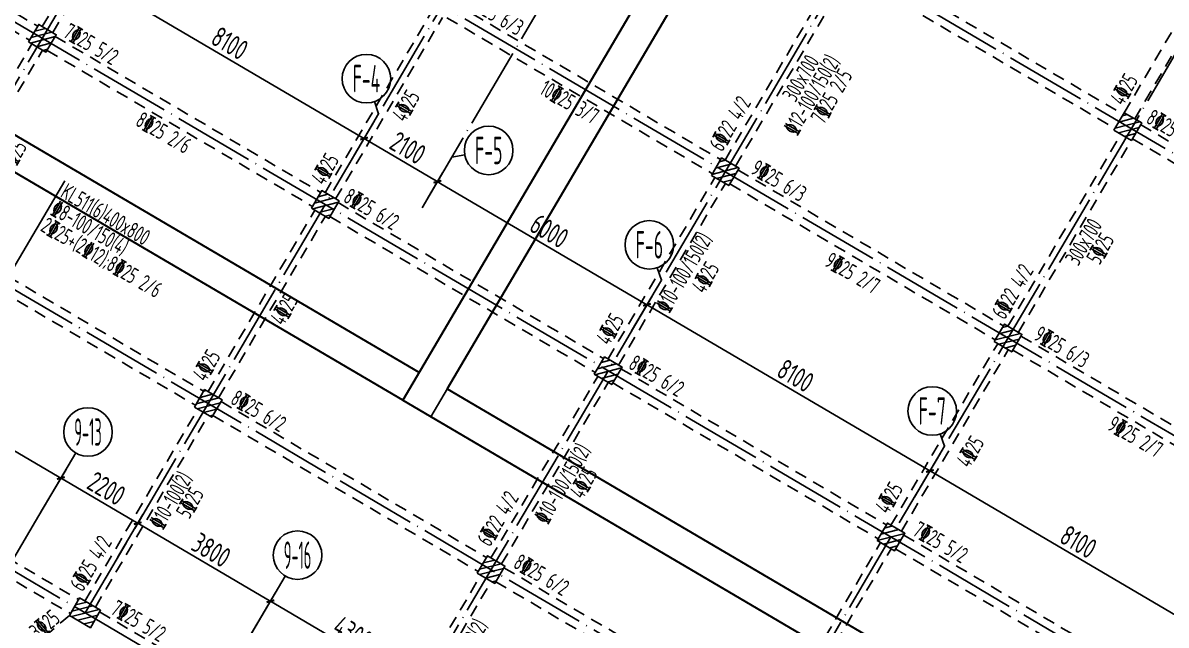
# Model space of a CAD drawing. Header units: millimetres. Extents: x 64473 to 386235, y 427387 to 703525.
# Drawn here: x 315573 to 343792, y 568966 to 583845 of the extents above; entities that cross this region are included whole.
import ezdxf
from ezdxf.enums import TextEntityAlignment as Align

# ---------------------------------------------------------------- set-up
doc = ezdxf.new("R2010")
doc.units = ezdxf.units.MM
doc.header["$LTSCALE"] = 100
doc.header["$PDMODE"] = 35
doc.header["$PDSIZE"] = 200
doc.linetypes.add('3', pattern=[5, 3, -2])
doc.linetypes.add('DOTE', pattern=[2.42, 2, -0.2, 0.02, -0.2])
for name, color, linetype in [('B-TEXT', 7, 'Continuous'), ('COLU', 7, 'Continuous'), ('h后浇带', 51, 'Continuous'), ('h斜线-柱', 7, 'Continuous'), ('L-AXIS', 3, 'Continuous'), ('L-dote', 253, 'DOTE'), ('垂直钢筋', 27, 'Continuous'), ('梁虚线', 4, '3'), ('水平标注', 2, 'Continuous'), ('水平钢筋', 30, 'Continuous')]:
    doc.layers.add(name, color=color, linetype=linetype)
doc.styles.add('_TCH_AXIS', font='tssdeng.shx', dxfattribs={"width": 0.7, "bigfont": 'tssdchn.shx'})
doc.styles.add('COMPLEX', font='tssdeng.shx', dxfattribs={"width": 0.7, "bigfont": 'tssdchn.shx'})
doc.styles.get("Standard").update_dxf_attribs({"font": 'tssdeng.shx', "width": 0.7, "bigfont": 'tssdchn.shx'})
doc.styles.add('TSSD_Dimension', font='Tssdeng.shx', dxfattribs={"width": 0.7, "bigfont": 'tssdchn.shx'})
doc.dimstyles.new('TSSD_100_100$0', dxfattribs={"dimtxt": 300, "dimasz": 100, "dimexe": 250, "dimexo": 250, "dimgap": 100, "dimtad": 1, "dimdec": 0, "dimzin": 0, "dimdsep": 46, "dimtxsty": 'TSSD_Dimension', "dimblk": '_tsdbk', "dimblk1": '_tsdbk', "dimblk2": '_tsdbk', "dimsah": 1, "dimcen": 0, "dimclrt": 7, "dimadec": 0, "dimazin": 0, "dimtfac": 1, "dimtdec": 0, "dimtix": 1, "dimtmove": 2, "dimatfit": 3, "dimldrblk": '_tsdbk', "dimfxl": 1, "dimtolj": 1, "dimtzin": 0, "dimarcsym": 0})
pattern_1 = [(14.545372, (-467527.32, -323147.44), (-31.895617, 122.929531), [])]

# ---------------------------------------------------------------- blocks, each defined once
blk = doc.blocks.new('_AXISO')
blk.add_circle((0, 0), 0.5)
at = {"layer": 'B-TEXT', "style": 'COMPLEX', "width": 1.450893}
blk.add_attdef('A', text='', height=0.56, dxfattribs=at).set_placement((0.249375, -0.28), (0.749375, -0.28), align=Align.FIT)
blk = doc.blocks.new('_tsdbk')
blk.add_line((-1, 0), (0, 0))
at = {"const_width": 0.5}
blk.add_lwpolyline([(-0.7, -0.7), (0.7, 0.7)], dxfattribs=at)
blk = doc.blocks.new('*D383')
at = {"layer": 'Defpoints', "color": 0}
for p in [(325426, 579277), (330977, 576881), (330598, 576236)]:
    blk.add_point(p, dxfattribs=at)
at = {"layer": 'L-AXIS', "color": 0, "lineweight": -2}
for p, q in [((325553, 579493), (325932, 580138)), ((325891, 579871), (330891, 576932)), ((330725, 576451), (331104, 577097))]:
    blk.add_line(p, q, dxfattribs=at)
at = {"layer": 'L-AXIS', "color": 0, "lineweight": -2, "xscale": 100, "yscale": 100, "zscale": 100}
for p, rotation in [((325805, 579922), 149.5453717276141), ((330977, 576881), 329.5453717276141)]:
    blk.add_blockref('_tsdbk', p, dxfattribs=dict(at, rotation=rotation))
at = {"layer": 'L-AXIS', "color": 7, "insert": (328569, 578703), "char_height": 500, "attachment_point": 5, "rotation": 329.5454, "style": 'TSSD_Dimension'}
blk.add_mtext('\\A1;6000', dxfattribs=at)
blk = doc.blocks.new('*D391')
at = {"layer": 'Defpoints', "color": 0}
for p in [(330598, 576236), (337960, 572776), (337581, 572130)]:
    blk.add_point(p, dxfattribs=at)
at = {"layer": 'L-AXIS', "color": 0, "lineweight": -2}
for p, q in [((330725, 576451), (331104, 577097)), ((331064, 576830), (337874, 572826)), ((337707, 572346), (338087, 572991))]:
    blk.add_line(p, q, dxfattribs=at)
at = {"layer": 'L-AXIS', "color": 0, "lineweight": -2, "xscale": 100, "yscale": 100, "zscale": 100}
for p, rotation in [((330977, 576881), 149.5453717276141), ((337960, 572776), 329.5453717276141)]:
    blk.add_blockref('_tsdbk', p, dxfattribs=dict(at, rotation=rotation))
at = {"layer": 'L-AXIS', "color": 7, "insert": (334646, 575130), "char_height": 500, "attachment_point": 5, "rotation": 329.5454, "style": 'TSSD_Dimension'}
blk.add_mtext('\\A1;8100', dxfattribs=at)
blk = doc.blocks.new('*D464')
at = {"layer": 'Defpoints', "color": 0}
for p in [(317782, 570420), (321683, 569557), (321058, 568494)]:
    blk.add_point(p, dxfattribs=at)
at = {"layer": 'L-AXIS', "color": 0, "lineweight": -2}
for p, q in [((317909, 570635), (318534, 571699)), ((318494, 571433), (321597, 569608)), ((321184, 568709), (321810, 569773))]:
    blk.add_line(p, q, dxfattribs=at)
at = {"layer": 'L-AXIS', "color": 0, "lineweight": -2, "xscale": 100, "yscale": 100, "zscale": 100}
for p, rotation in [((318407, 571484), 149.5453717276141), ((321683, 569557), 329.5453717276141)]:
    blk.add_blockref('_tsdbk', p, dxfattribs=dict(at, rotation=rotation))
at = {"layer": 'L-AXIS', "color": 7, "insert": (320223, 570822), "char_height": 500, "attachment_point": 5, "rotation": 329.5454, "style": 'TSSD_Dimension'}
blk.add_mtext('\\A1;3800', dxfattribs=at)
blk = doc.blocks.new('*D469')
at = {"layer": 'Defpoints', "color": 0}
for p in [(310886, 574475), (316511, 572599), (315886, 571535)]:
    blk.add_point(p, dxfattribs=at)
at = {"layer": 'L-AXIS', "color": 0, "lineweight": -2}
for p, q in [((311012, 574690), (311638, 575754)), ((311597, 575488), (316425, 572649)), ((316012, 571751), (316638, 572814))]:
    blk.add_line(p, q, dxfattribs=at)
at = {"layer": 'L-AXIS', "color": 0, "lineweight": -2, "xscale": 100, "yscale": 100, "zscale": 100}
for p, rotation in [((311511, 575538), 149.5453717276141), ((316511, 572599), 329.5453717276141)]:
    blk.add_blockref('_tsdbk', p, dxfattribs=dict(at, rotation=rotation))
at = {"layer": 'L-AXIS', "color": 7, "insert": (314188, 574370), "char_height": 500, "attachment_point": 5, "rotation": 329.5454, "style": 'TSSD_Dimension'}
blk.add_mtext('\\A1;5800', dxfattribs=at)
blk = doc.blocks.new('*D472')
at = {"layer": 'Defpoints', "color": 0}
for p in [(315886, 571535), (318407, 571484), (317782, 570420)]:
    blk.add_point(p, dxfattribs=at)
at = {"layer": 'L-AXIS', "color": 0, "lineweight": -2}
for p, q in [((316012, 571751), (316638, 572814)), ((316597, 572548), (318321, 571534)), ((317909, 570635), (318534, 571699))]:
    blk.add_line(p, q, dxfattribs=at)
at = {"layer": 'L-AXIS', "color": 0, "lineweight": -2, "xscale": 100, "yscale": 100, "zscale": 100}
for p, rotation in [((316511, 572599), 149.5453717276141), ((318407, 571484), 329.5453717276141)]:
    blk.add_blockref('_tsdbk', p, dxfattribs=dict(at, rotation=rotation))
at = {"layer": 'L-AXIS', "color": 7, "insert": (317637, 572343), "char_height": 500, "attachment_point": 5, "rotation": 329.5454, "style": 'TSSD_Dimension'}
blk.add_mtext('\\A1;2200', dxfattribs=at)
blk = doc.blocks.new('*D475')
at = {"layer": 'Defpoints', "color": 0}
for p in [(321058, 568494), (325390, 567378), (324764, 566314)]:
    blk.add_point(p, dxfattribs=at)
at = {"layer": 'L-AXIS', "color": 0, "lineweight": -2}
for p, q in [((321184, 568709), (321810, 569773)), ((321769, 569507), (325304, 567429)), ((324891, 566530), (325517, 567594))]:
    blk.add_line(p, q, dxfattribs=at)
at = {"layer": 'L-AXIS', "color": 0, "lineweight": -2, "xscale": 100, "yscale": 100, "zscale": 100}
for p, rotation in [((321683, 569557), 149.5453717276141), ((325390, 567378), 329.5453717276141)]:
    blk.add_blockref('_tsdbk', p, dxfattribs=dict(at, rotation=rotation))
at = {"layer": 'L-AXIS', "color": 7, "insert": (323714, 568769), "char_height": 500, "attachment_point": 5, "rotation": 329.5454, "style": 'TSSD_Dimension'}
blk.add_mtext('\\A1;4300', dxfattribs=at)
blk = doc.blocks.new('*D521')
at = {"layer": 'Defpoints', "color": 0}
for p in [(337581, 572130), (344942, 568670), (344563, 568025)]:
    blk.add_point(p, dxfattribs=at)
at = {"layer": 'L-AXIS', "color": 0, "lineweight": -2}
for p, q in [((337707, 572346), (338087, 572991)), ((338046, 572725), (344856, 568721)), ((344690, 568240), (345069, 568885))]:
    blk.add_line(p, q, dxfattribs=at)
at = {"layer": 'L-AXIS', "color": 0, "lineweight": -2, "xscale": 100, "yscale": 100, "zscale": 100}
for p, rotation in [((337960, 572776), 149.5453717276141), ((344942, 568670), 329.5453717276141)]:
    blk.add_blockref('_tsdbk', p, dxfattribs=dict(at, rotation=rotation))
at = {"layer": 'L-AXIS', "color": 7, "insert": (341628, 571024), "char_height": 500, "attachment_point": 5, "rotation": 329.5454, "style": 'TSSD_Dimension'}
blk.add_mtext('\\A1;8100', dxfattribs=at)
blk = doc.blocks.new('*D569')
at = {"layer": 'Defpoints', "color": 0}
for p in [(316633, 584447), (323995, 580987), (323616, 580341)]:
    blk.add_point(p, dxfattribs=at)
at = {"layer": 'L-AXIS', "color": 0, "lineweight": -2}
for p, q in [((316760, 584663), (317139, 585308)), ((317099, 585041), (323909, 581037)), ((323742, 580557), (324122, 581202))]:
    blk.add_line(p, q, dxfattribs=at)
at = {"layer": 'L-AXIS', "color": 0, "lineweight": -2, "xscale": 100, "yscale": 100, "zscale": 100}
for p, rotation in [((317013, 585092), 149.5453717276141), ((323995, 580987), 329.5453717276141)]:
    blk.add_blockref('_tsdbk', p, dxfattribs=dict(at, rotation=rotation))
at = {"layer": 'L-AXIS', "color": 7, "insert": (320681, 583341), "char_height": 500, "attachment_point": 5, "rotation": 329.5454, "style": 'TSSD_Dimension'}
blk.add_mtext('\\A1;8100', dxfattribs=at)
blk = doc.blocks.new('*D582')
at = {"layer": 'Defpoints', "color": 0}
for p in [(323616, 580341), (325805, 579922), (325426, 579277)]:
    blk.add_point(p, dxfattribs=at)
at = {"layer": 'L-AXIS', "color": 0, "lineweight": -2}
for p, q in [((323742, 580557), (324122, 581202)), ((324081, 580936), (325719, 579973)), ((325553, 579493), (325932, 580138))]:
    blk.add_line(p, q, dxfattribs=at)
at = {"layer": 'L-AXIS', "color": 0, "lineweight": -2, "xscale": 100, "yscale": 100, "zscale": 100}
for p, rotation in [((323995, 580987), 149.5453717276141), ((325805, 579922), 329.5453717276141)]:
    blk.add_blockref('_tsdbk', p, dxfattribs=dict(at, rotation=rotation))
at = {"layer": 'L-AXIS', "color": 7, "insert": (325077, 580756), "char_height": 500, "attachment_point": 5, "rotation": 329.5454, "style": 'TSSD_Dimension'}
blk.add_mtext('\\A1;2100', dxfattribs=at)
blk = doc.blocks.new('后浇带现场')
at = {"color": 6, "lineweight": 30}
for points in [[(821257, 720830), (821257, 688843), (805860, 662656), (825600, 651049), (814026, 631365), (812236, 611185), (845904, 608199)], [(822057, 720830), (822057, 688625), (806955, 662940), (826695, 651333), (814807, 631115), (813104, 611911), (845975, 608996)], [(806265, 663346), (787754, 674230), (759207, 674230), (759207, 625070)], [(805860, 662656), (787536, 673430), (760007, 673430), (760007, 625070)]]:
    blk.add_lwpolyline(points, dxfattribs=at)
at = {"layer": 'h后浇带', "color": 1}
for p, q in [((805860, 662656), (821257, 688843)), ((806549, 662251), (822057, 688625))]:
    blk.add_line(p, q, dxfattribs=at)

msp = doc.modelspace()

# ---------------------------------------------------------------- hatches: boundary and pattern name
at = {"layer": 'h斜线-柱'}
h = msp.add_hatch(dxfattribs=at)
h.set_pattern_fill('ANSI31', color=256, scale=40, angle=-30.45463, style=0)
h.set_pattern_definition(pattern_1)
h.paths.add_polyline_path([(315712.3, 583374), (316143.3, 583120.6), (316396.7, 583551.6), (315965.7, 583805.1)])
h = msp.add_hatch(dxfattribs=at)
h.set_pattern_fill('ANSI31', color=256, scale=40, angle=-30.45463, style=0)
h.set_pattern_definition(pattern_1)
h.paths.add_polyline_path([(342503.7, 581193.9), (342934.7, 580940.5), (343188.1, 581371.5), (342757.1, 581624.9)])
h = msp.add_hatch(dxfattribs=at)
h.set_pattern_fill('ANSI31', color=256, scale=40, angle=-30.45463, style=0)
h.set_pattern_definition(pattern_1)
h.paths.add_polyline_path([(332566.3, 580076.5), (332997.3, 579823.1), (333250.7, 580254.1), (332819.7, 580507.6)])
h = msp.add_hatch(dxfattribs=at)
h.set_pattern_fill('ANSI31', color=256, scale=40, angle=-30.45463, style=0)
h.set_pattern_definition(pattern_1)
h.paths.add_polyline_path([(322694.8, 579268.5), (323125.8, 579015.1), (323379.2, 579446.1), (322948.2, 579699.5)])
h = msp.add_hatch(dxfattribs=at)
h.set_pattern_fill('ANSI31', color=256, scale=40, angle=-30.45463, style=0)
h.set_pattern_definition(pattern_1)
h.paths.add_polyline_path([(339548.7, 575971), (339979.7, 575717.6), (340233.2, 576148.6), (339802.2, 576402)])
h = msp.add_hatch(dxfattribs=at)
h.set_pattern_fill('ANSI31', color=256, scale=40, angle=-30.45463, style=0)
h.set_pattern_definition(pattern_1)
h.paths.add_polyline_path([(329677.2, 575163), (330108.2, 574909.5), (330361.6, 575340.6), (329930.6, 575594)])
h = msp.add_hatch(dxfattribs=at)
h.set_pattern_fill('ANSI31', color=256, scale=40, angle=-30.45463, style=0)
h.set_pattern_definition(pattern_1)
h.paths.add_polyline_path([(319805.7, 574354.9), (320236.7, 574101.5), (320490.1, 574532.5), (320059.1, 574785.9)])
h = msp.add_hatch(dxfattribs=at)
h.set_pattern_fill('ANSI31', color=256, scale=40, angle=-30.45463, style=0)
h.set_pattern_definition(pattern_1)
h.paths.add_polyline_path([(336659.7, 571057.4), (337090.7, 570804), (337344.1, 571235), (336913.1, 571488.5)])
h = msp.add_hatch(dxfattribs=at)
h.set_pattern_fill('ANSI31', color=256, scale=40, angle=-30.45463, style=0)
h.set_pattern_definition(pattern_1)
h.paths.add_polyline_path([(326788.1, 570249.4), (327219.1, 569996), (327472.6, 570427), (327041.6, 570680.4)])
h = msp.add_hatch(dxfattribs=at)
h.set_pattern_fill('ANSI31', color=256, scale=40, angle=-30.45463, style=0)
h.set_pattern_definition(pattern_1)
h.paths.add_polyline_path([(316721.4, 569208.1), (317238.7, 568904), (317492.1, 569335), (316974.9, 569639.1)])

# ---------------------------------------------------------------- linework, layer by layer
at = {"layer": 'COLU'}
for points in [[(315712.3, 583374), (316143.3, 583120.6), (316396.7, 583551.6), (315965.7, 583805.1)], [(342503.7, 581193.9), (342934.7, 580940.5), (343188.1, 581371.5), (342757.1, 581624.9)], [(332566.3, 580076.5), (332997.3, 579823.1), (333250.7, 580254.1), (332819.7, 580507.6)], [(322694.8, 579268.5), (323125.8, 579015.1), (323379.2, 579446.1), (322948.2, 579699.5)], [(339548.7, 575971), (339979.7, 575717.6), (340233.2, 576148.6), (339802.2, 576402)], [(329677.2, 575163), (330108.2, 574909.5), (330361.6, 575340.6), (329930.6, 575594)], [(319805.7, 574354.9), (320236.7, 574101.5), (320490.1, 574532.5), (320059.1, 574785.9)], [(336659.7, 571057.4), (337090.7, 570804), (337344.1, 571235), (336913.1, 571488.5)], [(326788.1, 570249.4), (327219.1, 569996), (327472.6, 570427), (327041.6, 570680.4)], [(316721.4, 569208.1), (317238.7, 568904), (317492.1, 569335), (316974.9, 569639.1)]]:
    msp.add_lwpolyline(points, close=True, dxfattribs=at)
at = {"layer": 'L-AXIS'}
for p, q in [((324352.6, 581594.8), (324248.1, 581899.3)), ((323615.7, 580341.5), (324352.6, 581594.8)), ((325425.9, 579277.1), (326162.9, 580530.4)), ((326162.9, 580530.4), (326479.8, 580587.1)), ((331335, 577489.3), (331230.5, 577793.8)), ((330598.1, 576235.9), (331335, 577489.3)), ((338317.5, 573383.7), (338213, 573688.3)), ((315885.6, 571535.1), (316876.2, 573219.9)), ((337580.5, 572130.4), (338317.5, 573383.7)), ((321057.7, 568493.9), (322048.4, 570178.7))]:
    msp.add_line(p, q, dxfattribs=at)
at = {"layer": 'L-dote', "ltscale": 10}
for p, q in [((325425.9, 579277.1), (339241.9, 602774.6)), ((352108.5, 575836.5), (308019.8, 601759.7)), ((324089.2, 565166), (344414.1, 599733.4)), ((317106.8, 569271.5), (331805.6, 594270.4)), ((310799.6, 574525.5), (321984.7, 593548.6)), ((349067.3, 570664.3), (311961.2, 592481.9)), ((331071.7, 561060.5), (348431.5, 590585)), ((346178.3, 565750.7), (306646.2, 588994.7)), ((348077.7, 558021.6), (313165.4, 578549.3)), ((349863.9, 550011), (303141.9, 577482.6)), ((315885.6, 571535.1), (309482.8, 560645.7))]:
    msp.add_line(p, q, dxfattribs=at)
at = {"layer": '梁虚线'}
for p, q in [((316051.3, 583753.3), (318687, 588235.9)), ((316311.2, 583603.3), (318946.8, 588085.9)), ((309387.6, 587614.9), (315939, 583762.8)), ((309187.6, 587268.4), (315739, 583416.3)), ((342756, 581623), (345316.6, 585978)), ((343015.8, 581473), (345576.4, 585828)), ((336265.2, 585384), (342729.5, 581583.1)), ((332905.3, 580455.9), (335693, 585197)), ((333165.1, 580305.9), (335952.8, 585047)), ((336065.1, 585037.6), (342529.5, 581236.7)), ((323033.8, 579647.8), (325669.4, 584130.4)), ((326241.6, 584317.4), (332793, 580465.3)), ((323293.6, 579497.8), (325929.2, 583980.4)), ((326041.6, 583970.9), (332593, 580118.8)), ((313162.3, 578839.8), (315797.9, 583322.3)), ((316370.1, 583509.3), (322921.5, 579657.2)), ((313422.1, 578689.8), (316057.7, 583172.3)), ((316170.1, 583162.9), (322721.5, 579310.8)), ((343160.5, 581329.7), (349757.3, 577450.9)), ((339887.8, 576350.3), (342675.8, 581092)), ((340147.6, 576200.3), (342935.6, 580942)), ((342960.5, 580983.3), (349554.6, 577106.1)), ((333224, 580211.8), (339775.5, 576359.7)), ((330016.2, 575542.3), (332651.9, 580024.8)), ((330276, 575392.3), (332911.7, 579874.8)), ((333024, 579865.4), (339575.4, 576013.3)), ((323352.5, 579403.8), (329903.9, 575551.7)), ((320144.7, 574734.2), (322780.4, 579216.8)), ((320404.5, 574584.2), (323040.2, 579066.8)), ((323152.5, 579057.4), (329703.9, 575205.3)), ((313481, 578595.7), (320032.4, 574743.6)), ((313281, 578249.3), (319832.4, 574397.2)), ((340206.5, 576106.3), (346757.9, 572254.2)), ((336998.7, 571436.7), (339634.3, 575919.3)), ((337258.5, 571286.7), (339894.1, 575769.3)), ((340006.5, 575759.9), (346557.9, 571907.8)), ((327127.2, 570628.7), (329762.8, 575111.2)), ((330334.9, 575298.3), (336886.4, 571446.2)), ((327387, 570478.7), (330022.6, 574961.2)), ((330134.9, 574951.8), (336686.4, 571099.7)), ((317103.6, 569562), (319891.3, 574303.2)), ((320463.4, 574490.2), (327014.8, 570638.1)), ((317363.4, 569412), (320151.1, 574153.2)), ((320263.4, 574143.8), (326814.8, 570291.7)), ((310439.8, 573423.6), (316948.2, 569596.8)), ((310239.8, 573077.1), (316748.2, 569250.4)), ((337317.4, 571192.7), (343868.8, 567340.6)), ((334109.6, 566523.2), (336745.2, 571005.7)), ((334369.4, 566373.2), (337005.1, 570855.7)), ((337117.4, 570846.3), (343668.8, 566994.2)), ((327445.9, 570384.7), (333997.3, 566532.6)), ((324086, 565456.5), (326873.7, 570197.7)), ((324345.8, 565306.5), (327133.5, 570047.7)), ((327245.9, 570038.3), (333797.3, 566186.2)), ((316721.4, 569208.1), (312032.3, 565178.9)), ((317465.4, 569292.7), (323973.7, 565465.9))]:
    msp.add_line(p, q, dxfattribs=at)
at = {"layer": '水平标注'}
msp.add_line((316608.8, 579941.5), (315217.3, 577574.8), dxfattribs=at)

# ---------------------------------------------------------------- block references
at = {"color": 3, "lineweight": 30}
msp.add_blockref('后浇带现场', (-480910.3, -88135.4), dxfattribs=at)
at = {"layer": 'L-AXIS'}
ref = msp.add_blockref('_AXISO', (324053.3, 582466.8), dxfattribs=dict(at, xscale=1199.999999999997, yscale=1200, zscale=1200, rotation=359.999645787379))
ref.add_attrib('A', 'F-4', dxfattribs={"color": 7, "height": 678.82, "rotation": 359.99965, "style": '_TCH_AXIS', "width": 0.33871}).set_placement((323713.9, 582127.4), (324392.7, 582127.4), align=Align.FIT)
ref = msp.add_blockref('_AXISO', (327070.4, 580692.8), dxfattribs=dict(at, xscale=1199.999999999997, yscale=1200, zscale=1200, rotation=359.999645787379))
ref.add_attrib('A', 'F-5', dxfattribs={"color": 7, "height": 678.82, "rotation": 359.99965, "style": '_TCH_AXIS', "width": 0.35}).set_placement((326731, 580353.4), (327409.8, 580353.4), align=Align.FIT)
ref = msp.add_blockref('_AXISO', (331035.7, 578361.3), dxfattribs=dict(at, xscale=1199.999999999997, yscale=1200, zscale=1200, rotation=359.999645787379))
ref.add_attrib('A', 'F-6', dxfattribs={"color": 7, "height": 678.82, "rotation": 359.99965, "style": '_TCH_AXIS', "width": 0.35}).set_placement((330696.3, 578021.9), (331375.1, 578021.9), align=Align.FIT)
ref = msp.add_blockref('_AXISO', (338018.2, 574255.8), dxfattribs=dict(at, xscale=1199.999999999997, yscale=1200, zscale=1200, rotation=359.999645787379))
ref.add_attrib('A', 'F-7', dxfattribs={"color": 7, "height": 678.82, "rotation": 359.99965, "style": '_TCH_AXIS', "width": 0.35}).set_placement((337678.8, 573916.3), (338357.6, 573916.3), align=Align.FIT)
ref = msp.add_blockref('_AXISO', (317180.3, 573737.1), dxfattribs=dict(at, xscale=1199.999999999997, yscale=1200, zscale=1200, rotation=359.999645787379))
ref.add_attrib('A', '9-13', dxfattribs={"color": 7, "height": 678.82, "rotation": 359.99965, "style": '_TCH_AXIS', "width": 0.28}).set_placement((316840.9, 573397.7), (317519.7, 573397.7), align=Align.FIT)
ref = msp.add_blockref('_AXISO', (322352.5, 570695.9), dxfattribs=dict(at, xscale=1199.999999999997, yscale=1200, zscale=1200, rotation=359.999645787379))
ref.add_attrib('A', '9-16', dxfattribs={"color": 7, "height": 678.82, "rotation": 359.99965, "style": '_TCH_AXIS', "width": 0.28}).set_placement((322013.1, 570356.5), (322691.9, 570356.5), align=Align.FIT)

# ---------------------------------------------------------------- texts
at = {"layer": '垂直钢筋', "color": 0, "width": 0.65}
for s, rotation, p in [('9%%13325 6/3', 329.54535, (326528.8, 584244.5)), ('7%%13325 5/2', 329.54535, (316539.9, 583511)), ('300x700', 59.54547, (334642.8, 581862)), ('%%13212-100/150(2)', 59.54547, (334667.5, 581035.9)), ('7%%13325 2/5', 59.54547, (335341.4, 581314)), ('4%%13325', 59.54555, (342730.7, 581778.6)), ('10%%13325 3/7', 329.54535, (328297.2, 582108.7)), ('6%%13322 4/2', 59.54547, (332836.8, 580637.4)), ('8%%13325 2/6', 329.54535, (318324, 581326.1)), ('4%%13325', 59.54524, (315307.4, 580133.7)), ('9%%13325 6/3', 329.54538, (333511.2, 580138.9)), ('8%%13325 6/2', 329.54535, (323454, 579439.1)), ('300x700', 59.54542, (341623.4, 577819.7)), ('%%13210-100/150(2)', 59.54538, (331511.7, 576651)), ('5%%13325', 59.54542, (342147.6, 577843)), ('4%%13325', 59.54538, (332397.9, 577132.6)), ('9%%13325 2/7', 329.54538, (335331.9, 577856.3)), ('6%%13322 4/2', 59.54542, (339807.6, 576490.2)), ('4%%13325', 59.54538, (330045.8, 575854.5)), ('9%%13325 6/3', 329.54538, (340493.7, 576033.4)), ('8%%13325 6/2', 329.54538, (330491.5, 575321.1)), ('9%%13325 2/7', 329.54538, (342314.3, 573812.1)), ('%%13210-100/150(2)', 59.54561, (328512.5, 571431.7)), ('4%%13325', 59.54538, (338935.5, 572828.9)), ('4%%13325', 59.54561, (329391.4, 572058.4)), ('4%%13325', 59.54538, (336931.4, 571688.5)), ('6%%13322 4/2', 59.54561, (327104.7, 570880.2)), ('7%%13325 5/2', 329.54528, (337505.7, 571206.3)), ('%%13210-100(2)', 59.54536, (326303.8, 567663.3))]:
    msp.add_text(s, height=400, rotation=rotation, dxfattribs=at).set_placement(p)
at = {"layer": '水平标注', "width": 0.65}
for s, height, p in [('KL511(6)400x800', 403, (316474, 579553.3)), ('%%1328-100/150(4)', 402, (316228.9, 579136.4)), ('2%%13325+(2%%13212);8%%13325 2/6', 401, (315983.8, 578719.5))]:
    msp.add_text(s, height=height, rotation=329.5453, dxfattribs=at).set_placement(p)
at = {"layer": '水平钢筋', "color": 0, "width": 0.65}
for s, rotation, p in [('4%%13325', 59.5454, (325007.8, 581370.2)), ('8%%13325 6/2', 329.54538, (343268.5, 581388.1)), ('4%%13325', 59.54524, (323010.4, 579810)), ('4%%13325', 59.5454, (322002.8, 576344.2)), ('4%%13325', 59.5454, (320086.1, 574958.3)), ('8%%13325 6/2', 329.54538, (320667.9, 574454)), ('%%13210-100(2)', 59.54536, (319012.7, 571300.8)), ('5%%13325', 59.54536, (319678.7, 571565.5)), ('6%%13325 4/2', 59.54536, (317054.8, 569769.9)), ('8%%13325 6/2', 329.54538, (327650, 570404.1)), ('7%%13325 5/2', 329.54535, (317710.2, 569262.2)), ('3%%13325', 40.00861, (315950.7, 568590.9))]:
    msp.add_text(s, height=400, rotation=rotation, dxfattribs=at).set_placement(p)

# ---------------------------------------------------------------- dimensions: what is measured, and where the dimension line sits
at = {"layer": 'L-AXIS'}
for base, p1, p2, picture, middle in [((323995, 580986.6), (316633.2, 584447), (323615.7, 580341.5), '*D569', (320681.1, 583341.1)), ((325805.2, 579922.2), (323615.7, 580341.5), (325425.9, 579277.1), '*D582', (325077.5, 580756.1)), ((330977.4, 576881), (325425.9, 579277.1), (330598.1, 576235.9), '*D383', (328568.7, 578703.3)), ((337959.9, 572775.5), (330598.1, 576235.9), (337580.5, 572130.4), '*D391', (334646, 575130)), ((316510.9, 572598.6), (310885.8, 574474.8), (315885.6, 571535.1), '*D469', (314188.4, 574370.2)), ((318407.4, 571483.5), (315885.6, 571535.1), (317782, 570420), '*D472', (317636.5, 572342.8)), ((344942.3, 568670), (337580.5, 572130.4), (344563, 568024.9), '*D521', (341628.5, 571024.5)), ((321683.1, 569557.5), (317782, 570420), (321057.7, 568493.9), '*D464', (320222.6, 570822.2)), ((325389.8, 567378), (321057.7, 568493.9), (324764.5, 566314.4), '*D475', (323713.9, 568769.4))]:
    dim = msp.add_linear_dim(base=base, p1=p1, p2=p2, angle=329.54537, dimstyle='TSSD_100_100$0', override={"dimtxt": 500}, dxfattribs=at)
    dim.commit()
    dim.dimension.update_dxf_attribs({"geometry": picture, "text_midpoint": middle})

doc.saveas('drawing.dxf')
